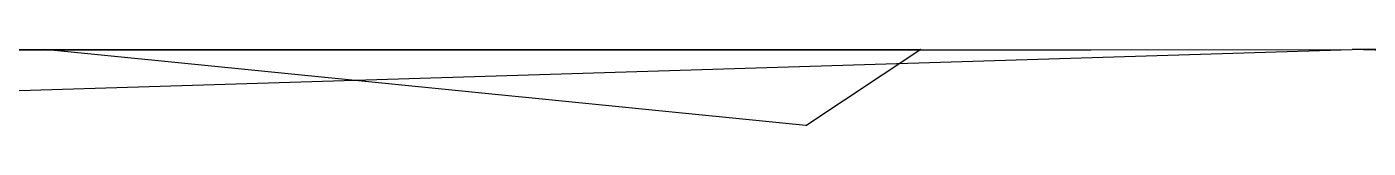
# Model space of a CAD drawing. Header units: metres. Extents: x -664590 to 83515295, y -85936 to 861269.
# Drawn here: x 20374177 to 35464767, y 0 to 861269 of the extents above; entities that cross this region are included whole.
import ezdxf

# ---------------------------------------------------------------- set-up
doc = ezdxf.new("R2010")
doc.units = ezdxf.units.M

msp = doc.modelspace()

# ---------------------------------------------------------------- linework, layer by layer
at = {"layer": 'MCD_Layer_0'}
for p, q in [((7405039.083626, 0), (35284010.552519, 858433.053983)), ((11027504.148859, 855597.107966), (26818249.654212, 857574.464822)), ((11027504.148859, 855597.107966), (32342008.538213, 850081.323052)), ((14449833.022642, 853359.572577), (35284010.552519, 858433.053983)), ((29139829.475024, 3018.070991), (20574000.480992, 857288.268435)), ((25937650.411835, 855362.947286), (30430707.909872, 861269)), ((29139829.475024, 3018.070991), (30430707.909872, 861269)), ((63994085.36975, 855551.053203), (35284010.552519, 855263.850396)), ((63984043.370863, 0), (35284010.552519, 855263.850396))]:
    msp.add_line(p, q, dxfattribs=at)

doc.saveas('drawing.dxf')
